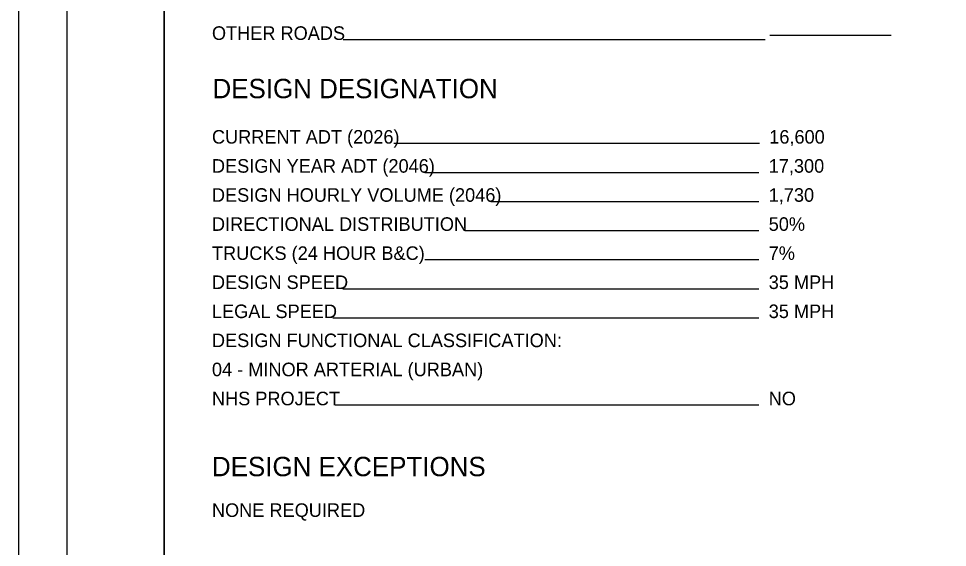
# Model space of a CAD drawing. Extents: x 0 to 34, y 0 to 22.
# Drawn here: x 0 to 9.58, y 5.64 to 11.1 of the extents above; entities that cross this region are included whole.
import ezdxf

# ---------------------------------------------------------------- set-up
doc = ezdxf.new("R2010")
doc.units = 0
for name, color, linetype in [('SH_Border', 7, 'Continuous'), ('SH_Cut_Line', 7, 'Continuous'), ('SH_Data', 7, 'Continuous'), ('SH_Text', 7, 'Continuous')]:
    doc.layers.add(name, color=color, linetype=linetype)

msp = doc.modelspace()

# ---------------------------------------------------------------- linework, layer by layer
at = {"layer": 'SH_Border'}
for points in [[(0.5, 21.5), (1.5, 21.5), (1.5, 0.5), (0.5, 0.5)], [(1.5, 21.5), (33.5, 21.5), (33.5, 0.5), (1.5, 0.5)]]:
    msp.add_lwpolyline(points, close=True, dxfattribs=at)
at = {"layer": 'SH_Cut_Line'}
msp.add_lwpolyline([(0, 0), (34, 0), (34, 22), (0, 22)], close=True, dxfattribs=at)
at = {"layer": 'SH_Data'}
for p, q in [((9, 10.9223), (7.75, 10.9223)), ((7.7, 10.8767), (3.3471, 10.8767)), ((7.6424, 9.8062), (3.871, 9.8062)), ((7.6368, 9.5062), (4.1885, 9.5062)), ((7.6368, 9.2062), (4.8723, 9.2062)), ((7.6368, 8.9062), (4.6037, 8.9062)), ((7.6368, 8.6062), (4.1885, 8.6062)), ((7.6368, 8.3062), (3.346, 8.3062)), ((7.6368, 8.0062), (3.2422, 8.0062)), ((7.6368, 7.1062), (3.2669, 7.1062))]:
    msp.add_line(p, q, dxfattribs=at)

# ---------------------------------------------------------------- texts
msp.add_text('DESIGN DESIGNATION', height=0.2, dxfattribs=at).set_placement((2, 10.2747))
at = {"layer": 'SH_Text'}
for s, height, p in [('OTHER ROADS', 0.14, (1.9944, 10.8767)), ('CURRENT ADT (2026)', 0.14, (1.9944, 9.8062)), ('16,600', 0.14, (7.7424, 9.8062)), ('DESIGN YEAR ADT (2046)', 0.14, (1.9944, 9.5062)), ('17,300', 0.14, (7.7368, 9.5062)), ('DESIGN HOURLY VOLUME (2046)', 0.14, (1.9944, 9.2062)), ('1,730', 0.14, (7.7368, 9.2062)), ('DIRECTIONAL DISTRIBUTION', 0.14, (1.9944, 8.9062)), ('50%', 0.14, (7.7368, 8.9062)), ('TRUCKS (24 HOUR B&C)', 0.14, (1.9944, 8.6062)), ('7%', 0.14, (7.7368, 8.6062)), ('DESIGN SPEED', 0.14, (1.9944, 8.3062)), ('35 MPH', 0.14, (7.7368, 8.3062)), ('LEGAL SPEED', 0.14, (1.9944, 8.0062)), ('35 MPH', 0.14, (7.7368, 8.0062)), ('DESIGN FUNCTIONAL CLASSIFICATION:', 0.14, (1.9944, 7.7062)), ('04 - MINOR ARTERIAL (URBAN)', 0.14, (1.9944, 7.4062)), ('NHS PROJECT', 0.14, (1.9944, 7.1062)), ('NO', 0.14, (7.7368, 7.1062)), ('DESIGN EXCEPTIONS', 0.2, (1.9944, 6.3744)), ('NONE REQUIRED', 0.14, (1.9944, 5.9544))]:
    msp.add_text(s, height=height, dxfattribs=at).set_placement(p)

doc.saveas('drawing.dxf')
